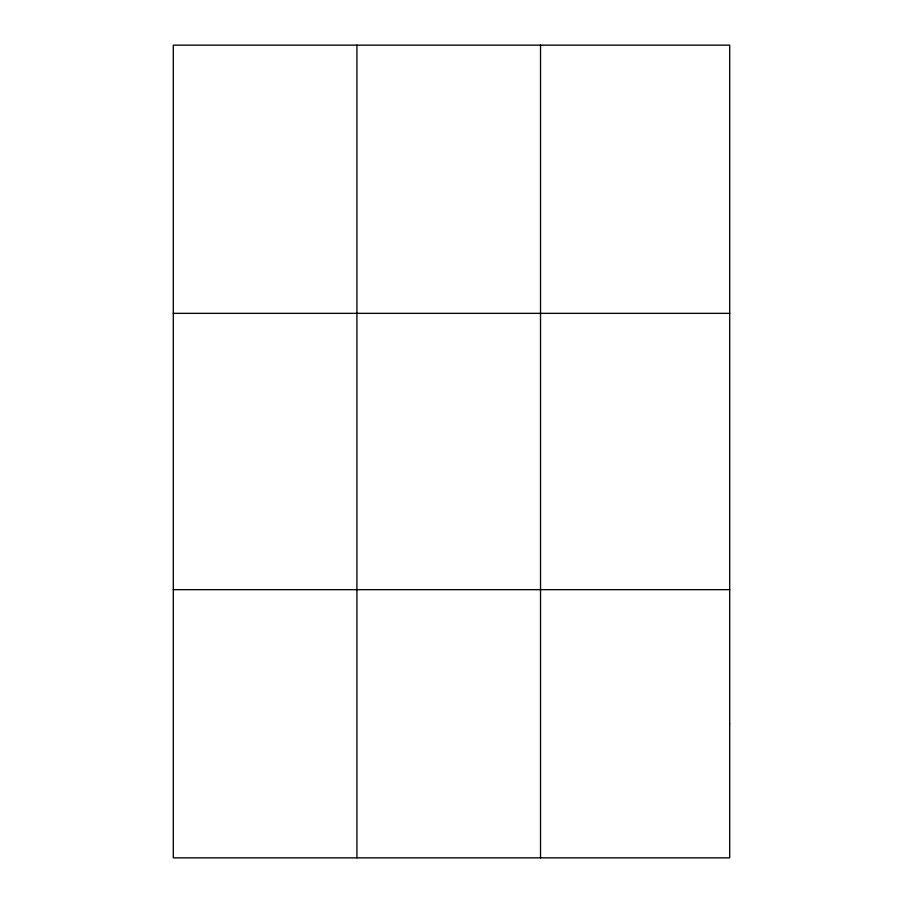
<?xml version="1.0" encoding="UTF-8"?>
<svg xmlns="http://www.w3.org/2000/svg" width="903" height="903" viewBox="0 0 903 903"><rect width="100%" height="100%" fill="white"/><g stroke="black" fill="none" stroke-linecap="round" stroke-linejoin="round"><path stroke-width="1.35" d="M356.911 857.85L356.911 45.15M540.525 857.85L540.525 45.15M173.297 313.341L729.703 313.341M173.297 589.659L729.703 589.659M729.703 723.755L729.703 857.85L173.297 857.85L173.297 45.15L729.703 45.15L729.703 723.755"/></g></svg>
